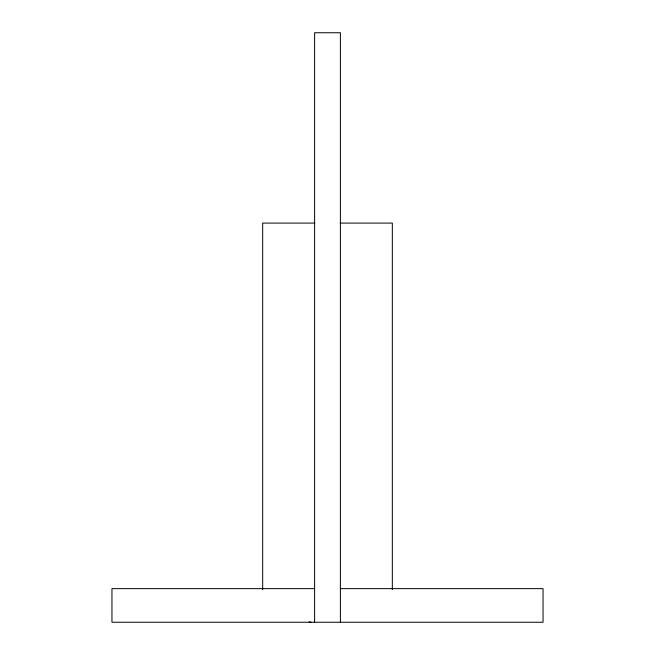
<?xml version="1.0" encoding="UTF-8"?>
<svg xmlns="http://www.w3.org/2000/svg" width="655" height="655" viewBox="0 0 655 655"><rect width="100%" height="100%" fill="white"/><g stroke="black" fill="none" stroke-linecap="round" stroke-linejoin="round"><path stroke-width="0.98" d="M314.736 223.085L262.671 223.085L262.671 589.582M340.264 223.085L392.329 223.085L392.329 589.582M314.22 588.64L111.956 588.64L111.956 622.25L543.044 622.25L543.044 588.64L340.78 588.64M309.135 621.841L311.068 622.25M340.387 622.25L340.387 32.75L314.613 32.75L314.613 622.25"/></g></svg>
